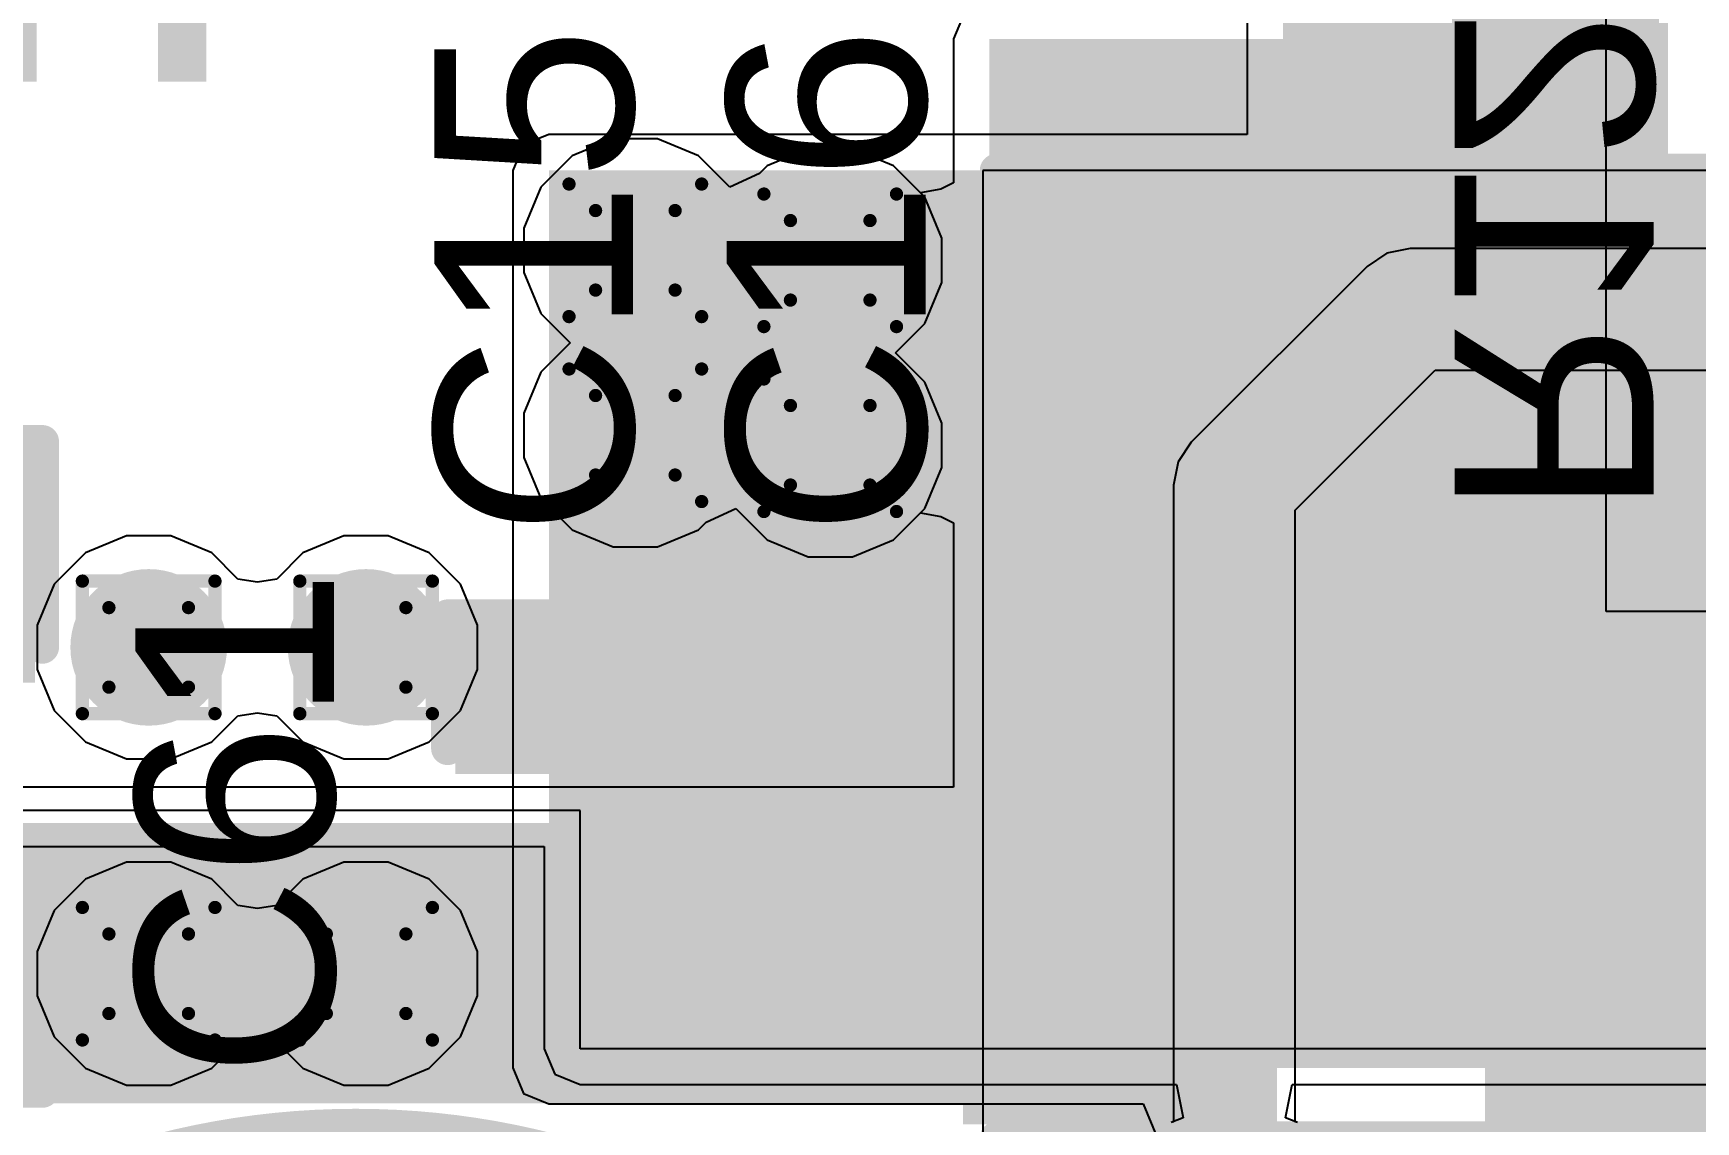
# Model space of a CAD drawing. Header units: inches. Extents: x -6 to 5433, y -4 to 5447.
# Drawn here: x 45.84 to 52.21, y 4.1 to 8.27 of the extents above; entities that cross this region are included whole.
import ezdxf

# ---------------------------------------------------------------- set-up
doc = ezdxf.new("R2010")
doc.units = ezdxf.units.IN
for name, color, linetype in [('Bottom Layer', 5, 'Continuous'), ('Bottom Overlay', 54, 'Continuous'), ('Bottom Solder', 6, 'Continuous'), ('Drill Drawing', 1, 'Continuous'), ('Ground', 16, 'Continuous'), ('Mechanical 4', 56, 'Continuous'), ('Power', 76, 'Continuous'), ('Top Layer', 1, 'Continuous'), ('Top Overlay', 2, 'Continuous'), ('Top Paste', 8, 'Continuous'), ('Top Solder', 216, 'Continuous'), ('Via Holes', 16, 'Continuous')]:
    doc.layers.add(name, color=color, linetype=linetype)
doc.styles.add('Arial', font='', dxfattribs={"height": 0.2})
doc.styles.get('Arial').set_extended_font_data('Arial')

# ---------------------------------------------------------------- blocks, each defined once
blk = doc.blocks.new('MY_927_02_B_30')
at = {"layer": 'Bottom Solder'}
h = blk.add_hatch(color=6, dxfattribs=at)
edge = h.paths.add_edge_path()
edge.add_arc((0, 0), 3.0508, 0, 360)
at = {"layer": 'Bottom Overlay'}
for points in [[(-3.429, -4.318, 0.127, 0.127, 0), (-4.826, -2.921, 0.127, 0.127, 0)], [(-2.54, -3.429, 0.127, 0.127, 0), (-3.429, -4.318, 0.127, 0.127, 0)], [(2.54, -3.429, 0.127, 0.127, 0), (-2.54, -3.429, 0.127, 0.127, 0)]]:
    blk.add_lwpolyline(points, format="xyseb", dxfattribs=at)
for points in [[(-2.5718, -3.429, 0.0635, 0.0635, 1), (-2.5083, -3.429, 0.0635, 0.0635, 1)], [(-2.5718, -3.429, 0.0635, 0.0635, 1), (-2.5083, -3.429, 0.0635, 0.0635, 1)], [(-3.4608, -4.318, 0.0635, 0.0635, 1), (-3.3973, -4.318, 0.0635, 0.0635, 1)], [(-3.4608, -4.318, 0.0635, 0.0635, 1), (-3.3973, -4.318, 0.0635, 0.0635, 1)]]:
    blk.add_lwpolyline(points, format="xyseb", close=True, dxfattribs=at)
blk = doc.blocks.new('VLS3012HBX_3R3M_146')
at = {"layer": 'Top Layer'}
for points in [[(-1.5, 1.7), (-0.5, 1.7), (-0.5, -1.7), (-1.5, -1.7)], [(0.5, 1.7), (1.5, 1.7), (1.5, -1.7), (0.5, -1.7)]]:
    blk.add_hatch(color=1, dxfattribs=at).paths.add_polyline_path(points)
at = {"layer": 'Top Paste'}
for points in [[(-1.5, 1.7), (-0.5, 1.7), (-0.5, -1.7), (-1.5, -1.7)], [(0.5, 1.7), (1.5, 1.7), (1.5, -1.7), (0.5, -1.7)]]:
    blk.add_hatch(color=8, dxfattribs=at).paths.add_polyline_path(points)
at = {"layer": 'Top Solder'}
for points in [[(-1.6016, 1.8016), (-0.3984, 1.8016), (-0.3984, -1.8016), (-1.6016, -1.8016)], [(0.3984, 1.8016), (1.6016, 1.8016), (1.6016, -1.8016), (0.3984, -1.8016)]]:
    blk.add_hatch(color=216, dxfattribs=at).paths.add_polyline_path(points)
at = {"layer": 'Top Overlay'}
for points in [[(1.4732, 1.8542, 0.127, 0.127, 0), (-1.4986, 1.8542, 0.127, 0.127, 0)], [(1.4732, -1.8542, 0.127, 0.127, 0), (-1.4986, -1.8542, 0.127, 0.127, 0)]]:
    blk.add_lwpolyline(points, format="xyseb", dxfattribs=at)
for points in [[(-1.5304, 1.8542, 0.0635, 0.0635, 1), (-1.4668, 1.8542, 0.0635, 0.0635, 1)], [(1.4414, 1.8542, 0.0635, 0.0635, 1), (1.505, 1.8542, 0.0635, 0.0635, 1)], [(-1.5304, -1.8542, 0.0635, 0.0635, 1), (-1.4668, -1.8542, 0.0635, 0.0635, 1)], [(1.4414, -1.8542, 0.0635, 0.0635, 1), (1.505, -1.8542, 0.0635, 0.0635, 1)]]:
    blk.add_lwpolyline(points, format="xyseb", close=True, dxfattribs=at)
blk = doc.blocks.new('C___0603_173')
at = {"layer": 'Top Layer'}
for points in [[(-0.381, 0.4445), (-0.381, -0.4445), (-1.143, -0.4445), (-1.143, 0.4445)], [(1.143, 0.4445), (1.143, -0.4445), (0.381, -0.4445), (0.381, 0.4445)]]:
    blk.add_hatch(color=1, dxfattribs=at).paths.add_polyline_path(points)
at = {"layer": 'Top Paste'}
for points in [[(-0.381, 0.4445), (-0.381, -0.4445), (-1.143, -0.4445), (-1.143, 0.4445)], [(1.143, 0.4445), (1.143, -0.4445), (0.381, -0.4445), (0.381, 0.4445)]]:
    blk.add_hatch(color=8, dxfattribs=at).paths.add_polyline_path(points)
at = {"layer": 'Top Solder'}
for points in [[(-0.321, 0.5045), (-0.321, -0.5045), (-1.203, -0.5045), (-1.203, 0.5045)], [(1.203, 0.5045), (1.203, -0.5045), (0.321, -0.5045), (0.321, 0.5045)]]:
    blk.add_hatch(color=216, dxfattribs=at).paths.add_polyline_path(points)
at = {"layer": 'Top Overlay'}
for points in [[(-1.2446, 0.5334, 0.127, 0.127, 0), (-0.4572, 0.5334, 0.127, 0.127, 0)], [(-1.2446, 0.5334, 0.127, 0.127, 0), (-1.2446, -0.5334, 0.127, 0.127, 0)], [(0.4572, 0.5334, 0.127, 0.127, 0), (1.2446, 0.5334, 0.127, 0.127, 0)], [(1.2446, 0.5334, 0.127, 0.127, 0), (1.2446, -0.5334, 0.127, 0.127, 0)], [(-1.2446, -0.5334, 0.127, 0.127, 0), (-0.4572, -0.5334, 0.127, 0.127, 0)], [(0.4572, -0.5334, 0.127, 0.127, 0), (1.2446, -0.5334, 0.127, 0.127, 0)]]:
    blk.add_lwpolyline(points, format="xyseb", dxfattribs=at)
for points in [[(-1.2764, 0.5334, 0.0635, 0.0635, 1), (-1.2128, 0.5334, 0.0635, 0.0635, 1)], [(-1.2764, 0.5334, 0.0635, 0.0635, 1), (-1.2128, 0.5334, 0.0635, 0.0635, 1)], [(-0.4889, 0.5334, 0.0635, 0.0635, 1), (-0.4254, 0.5334, 0.0635, 0.0635, 1)], [(0.4254, 0.5334, 0.0635, 0.0635, 1), (0.4889, 0.5334, 0.0635, 0.0635, 1)], [(1.2128, 0.5334, 0.0635, 0.0635, 1), (1.2764, 0.5334, 0.0635, 0.0635, 1)], [(1.2128, 0.5334, 0.0635, 0.0635, 1), (1.2764, 0.5334, 0.0635, 0.0635, 1)], [(-1.2764, -0.5334, 0.0635, 0.0635, 1), (-1.2128, -0.5334, 0.0635, 0.0635, 1)], [(-1.2764, -0.5334, 0.0635, 0.0635, 1), (-1.2128, -0.5334, 0.0635, 0.0635, 1)], [(-0.4889, -0.5334, 0.0635, 0.0635, 1), (-0.4254, -0.5334, 0.0635, 0.0635, 1)], [(0.4254, -0.5334, 0.0635, 0.0635, 1), (0.4889, -0.5334, 0.0635, 0.0635, 1)], [(1.2128, -0.5334, 0.0635, 0.0635, 1), (1.2764, -0.5334, 0.0635, 0.0635, 1)], [(1.2128, -0.5334, 0.0635, 0.0635, 1), (1.2764, -0.5334, 0.0635, 0.0635, 1)]]:
    blk.add_lwpolyline(points, format="xyseb", close=True, dxfattribs=at)
blk = doc.blocks.new('C___0402_215')
at = {"layer": 'Top Layer'}
for points in [[(-0.6985, -0.3175), (-0.6985, 0.3175), (-0.2413, 0.3175), (-0.2413, -0.3175)], [(0.2413, -0.3175), (0.2413, 0.3175), (0.6985, 0.3175), (0.6985, -0.3175)]]:
    blk.add_hatch(color=1, dxfattribs=at).paths.add_polyline_path(points)
at = {"layer": 'Top Paste'}
for points in [[(-0.6985, -0.3175), (-0.6985, 0.3175), (-0.2413, 0.3175), (-0.2413, -0.3175)], [(0.2413, -0.3175), (0.2413, 0.3175), (0.6985, 0.3175), (0.6985, -0.3175)]]:
    blk.add_hatch(color=8, dxfattribs=at).paths.add_polyline_path(points)
at = {"layer": 'Top Solder'}
for points in [[(-0.7585, -0.3775), (-0.7585, 0.3775), (-0.1813, 0.3775), (-0.1813, -0.3775)], [(0.1813, -0.3775), (0.1813, 0.3775), (0.7585, 0.3775), (0.7585, -0.3775)]]:
    blk.add_hatch(color=216, dxfattribs=at).paths.add_polyline_path(points)
at = {"layer": 'Top Overlay'}
for points in [[(-0.2794, 0.4064, 0.127, 0.127, 0), (-0.7874, 0.4064, 0.127, 0.127, 0)], [(-0.7874, -0.4064, 0.127, 0.127, 0), (-0.7874, 0.4064, 0.127, 0.127, 0)], [(0.7874, 0.4064, 0.127, 0.127, 0), (0.2794, 0.4064, 0.127, 0.127, 0)], [(0.7874, -0.4064, 0.127, 0.127, 0), (0.7874, 0.4064, 0.127, 0.127, 0)], [(-0.2794, -0.4064, 0.127, 0.127, 0), (-0.7874, -0.4064, 0.127, 0.127, 0)], [(0.7874, -0.4064, 0.127, 0.127, 0), (0.2794, -0.4064, 0.127, 0.127, 0)]]:
    blk.add_lwpolyline(points, format="xyseb", dxfattribs=at)
for points in [[(-0.8191, 0.4064, 0.0635, 0.0635, 1), (-0.7556, 0.4064, 0.0635, 0.0635, 1)], [(-0.8191, 0.4064, 0.0635, 0.0635, 1), (-0.7556, 0.4064, 0.0635, 0.0635, 1)], [(-0.3111, 0.4064, 0.0635, 0.0635, 1), (-0.2477, 0.4064, 0.0635, 0.0635, 1)], [(0.2477, 0.4064, 0.0635, 0.0635, 1), (0.3111, 0.4064, 0.0635, 0.0635, 1)], [(0.7556, 0.4064, 0.0635, 0.0635, 1), (0.8191, 0.4064, 0.0635, 0.0635, 1)], [(0.7556, 0.4064, 0.0635, 0.0635, 1), (0.8191, 0.4064, 0.0635, 0.0635, 1)], [(-0.8191, -0.4064, 0.0635, 0.0635, 1), (-0.7556, -0.4064, 0.0635, 0.0635, 1)], [(-0.8191, -0.4064, 0.0635, 0.0635, 1), (-0.7556, -0.4064, 0.0635, 0.0635, 1)], [(-0.3111, -0.4064, 0.0635, 0.0635, 1), (-0.2477, -0.4064, 0.0635, 0.0635, 1)], [(0.2477, -0.4064, 0.0635, 0.0635, 1), (0.3111, -0.4064, 0.0635, 0.0635, 1)], [(0.7556, -0.4064, 0.0635, 0.0635, 1), (0.8191, -0.4064, 0.0635, 0.0635, 1)], [(0.7556, -0.4064, 0.0635, 0.0635, 1), (0.8191, -0.4064, 0.0635, 0.0635, 1)]]:
    blk.add_lwpolyline(points, format="xyseb", close=True, dxfattribs=at)
blk = doc.blocks.new('C___0402_216')
at = {"layer": 'Top Layer'}
for points in [[(-0.6985, -0.3175), (-0.6985, 0.3175), (-0.2413, 0.3175), (-0.2413, -0.3175)], [(0.2413, -0.3175), (0.2413, 0.3175), (0.6985, 0.3175), (0.6985, -0.3175)]]:
    blk.add_hatch(color=1, dxfattribs=at).paths.add_polyline_path(points)
at = {"layer": 'Top Paste'}
for points in [[(-0.6985, -0.3175), (-0.6985, 0.3175), (-0.2413, 0.3175), (-0.2413, -0.3175)], [(0.2413, -0.3175), (0.2413, 0.3175), (0.6985, 0.3175), (0.6985, -0.3175)]]:
    blk.add_hatch(color=8, dxfattribs=at).paths.add_polyline_path(points)
at = {"layer": 'Top Solder'}
for points in [[(-0.7585, -0.3775), (-0.7585, 0.3775), (-0.1813, 0.3775), (-0.1813, -0.3775)], [(0.1813, -0.3775), (0.1813, 0.3775), (0.7585, 0.3775), (0.7585, -0.3775)]]:
    blk.add_hatch(color=216, dxfattribs=at).paths.add_polyline_path(points)
at = {"layer": 'Top Overlay'}
for points in [[(-0.2794, 0.4064, 0.127, 0.127, 0), (-0.7874, 0.4064, 0.127, 0.127, 0)], [(-0.7874, -0.4064, 0.127, 0.127, 0), (-0.7874, 0.4064, 0.127, 0.127, 0)], [(0.7874, 0.4064, 0.127, 0.127, 0), (0.2794, 0.4064, 0.127, 0.127, 0)], [(0.7874, -0.4064, 0.127, 0.127, 0), (0.7874, 0.4064, 0.127, 0.127, 0)], [(-0.2794, -0.4064, 0.127, 0.127, 0), (-0.7874, -0.4064, 0.127, 0.127, 0)], [(0.7874, -0.4064, 0.127, 0.127, 0), (0.2794, -0.4064, 0.127, 0.127, 0)]]:
    blk.add_lwpolyline(points, format="xyseb", dxfattribs=at)
for points in [[(-0.8191, 0.4064, 0.0635, 0.0635, 1), (-0.7556, 0.4064, 0.0635, 0.0635, 1)], [(-0.8191, 0.4064, 0.0635, 0.0635, 1), (-0.7556, 0.4064, 0.0635, 0.0635, 1)], [(-0.3111, 0.4064, 0.0635, 0.0635, 1), (-0.2477, 0.4064, 0.0635, 0.0635, 1)], [(0.2477, 0.4064, 0.0635, 0.0635, 1), (0.3111, 0.4064, 0.0635, 0.0635, 1)], [(0.7556, 0.4064, 0.0635, 0.0635, 1), (0.8191, 0.4064, 0.0635, 0.0635, 1)], [(0.7556, 0.4064, 0.0635, 0.0635, 1), (0.8191, 0.4064, 0.0635, 0.0635, 1)], [(-0.8191, -0.4064, 0.0635, 0.0635, 1), (-0.7556, -0.4064, 0.0635, 0.0635, 1)], [(-0.8191, -0.4064, 0.0635, 0.0635, 1), (-0.7556, -0.4064, 0.0635, 0.0635, 1)], [(-0.3111, -0.4064, 0.0635, 0.0635, 1), (-0.2477, -0.4064, 0.0635, 0.0635, 1)], [(0.2477, -0.4064, 0.0635, 0.0635, 1), (0.3111, -0.4064, 0.0635, 0.0635, 1)], [(0.7556, -0.4064, 0.0635, 0.0635, 1), (0.8191, -0.4064, 0.0635, 0.0635, 1)], [(0.7556, -0.4064, 0.0635, 0.0635, 1), (0.8191, -0.4064, 0.0635, 0.0635, 1)]]:
    blk.add_lwpolyline(points, format="xyseb", close=True, dxfattribs=at)

msp = doc.modelspace()

# ---------------------------------------------------------------- hatches: boundary and pattern name
at = {"layer": 'Bottom Layer'}
for points in [[(50.6253, 4.3053), (51.7258, 4.3053), (51.7258, 10.965), (50.6253, 10.965)], [(51.1018, 4.3053), (51.7258, 4.3053), (51.7258, 10.965), (51.1018, 10.965)], [(47.8124, 4.3053), (51.7258, 4.3053), (51.7258, 7.7454), (47.8124, 7.7454)], [(51.2784, 4.3053), (59.2701, 4.3053), (59.2701, 5.9172), (51.2784, 5.9172)]]:
    msp.add_hatch(color=5, dxfattribs=at).paths.add_polyline_path(points)
h = msp.add_hatch(color=5, dxfattribs=at)
edge = h.paths.add_edge_path()
edge.add_arc((48.1438, 7.4389), 0.3, 0, 360)
h = msp.add_hatch(color=5, dxfattribs=at)
edge = h.paths.add_edge_path()
edge.add_arc((48.8904, 7.4006), 0.3, 0, 360)
h = msp.add_hatch(color=5, dxfattribs=at)
edge = h.paths.add_edge_path()
edge.add_arc((48.1438, 6.7301), 0.3, 0, 360)
h = msp.add_hatch(color=5, dxfattribs=at)
edge = h.paths.add_edge_path()
edge.add_arc((48.8904, 6.6918), 0.3, 0, 360)
h = msp.add_hatch(color=5, dxfattribs=at)
edge = h.paths.add_edge_path()
edge.add_arc((46.2794, 5.9172), 0.3, 0, 360)
h = msp.add_hatch(color=5, dxfattribs=at)
edge = h.paths.add_edge_path()
edge.add_arc((47.1124, 5.9172), 0.3, 0, 360)
h = msp.add_hatch(color=5, dxfattribs=at)
edge = h.paths.add_edge_path()
edge.add_arc((46.2794, 4.6665), 0.3, 0, 360)
h = msp.add_hatch(color=5, dxfattribs=at)
edge = h.paths.add_edge_path()
edge.add_arc((47.1124, 4.6665), 0.3, 0, 360)
at = {"layer": 'Ground'}
h = msp.add_hatch(color=16, dxfattribs=at)
edge = h.paths.add_edge_path()
edge.add_arc((48.1438, 7.4389), 0.3, 0, 360)
h = msp.add_hatch(color=16, dxfattribs=at)
edge = h.paths.add_edge_path()
edge.add_arc((48.8904, 7.4006), 0.3, 0, 360)
h = msp.add_hatch(color=16, dxfattribs=at)
edge = h.paths.add_edge_path()
edge.add_arc((48.1438, 6.7301), 0.3, 0, 360)
h = msp.add_hatch(color=16, dxfattribs=at)
edge = h.paths.add_edge_path()
edge.add_arc((48.8904, 6.6918), 0.3, 0, 360)
h = msp.add_hatch(color=16, dxfattribs=at)
edge = h.paths.add_edge_path()
edge.add_arc((46.2794, 5.9172), 0.3, 0, 360)
h = msp.add_hatch(color=16, dxfattribs=at)
edge = h.paths.add_edge_path()
edge.add_arc((47.1124, 5.9172), 0.3, 0, 360)
h = msp.add_hatch(color=16, dxfattribs=at)
edge = h.paths.add_edge_path()
edge.add_arc((46.2794, 4.6665), 0.3, 0, 360)
h = msp.add_hatch(color=16, dxfattribs=at)
edge = h.paths.add_edge_path()
edge.add_arc((47.1124, 4.6665), 0.3, 0, 360)
at = {"layer": 'Power'}
h = msp.add_hatch(color=76, dxfattribs=at)
edge = h.paths.add_edge_path()
edge.add_arc((48.1438, 7.4389), 0.3, 0, 360)
h = msp.add_hatch(color=76, dxfattribs=at)
edge = h.paths.add_edge_path()
edge.add_arc((48.8904, 7.4006), 0.3, 0, 360)
h = msp.add_hatch(color=76, dxfattribs=at)
edge = h.paths.add_edge_path()
edge.add_arc((48.1438, 6.7301), 0.3, 0, 360)
h = msp.add_hatch(color=76, dxfattribs=at)
edge = h.paths.add_edge_path()
edge.add_arc((48.8904, 6.6918), 0.3, 0, 360)
h = msp.add_hatch(color=76, dxfattribs=at)
edge = h.paths.add_edge_path()
edge.add_arc((46.2794, 5.9172), 0.3, 0, 360)
h = msp.add_hatch(color=76, dxfattribs=at)
edge = h.paths.add_edge_path()
edge.add_arc((47.1124, 5.9172), 0.3, 0, 360)
h = msp.add_hatch(color=76, dxfattribs=at)
edge = h.paths.add_edge_path()
edge.add_arc((46.2794, 4.6665), 0.3, 0, 360)
h = msp.add_hatch(color=76, dxfattribs=at)
edge = h.paths.add_edge_path()
edge.add_arc((47.1124, 4.6665), 0.3, 0, 360)
at = {"layer": 'Top Layer'}
for points in [[(50.867, 7.7454), (51.3242, 7.7454), (51.3242, 10.8556), (50.867, 10.8556)], [(52.1002, 9.3689), (51.5102, 9.3689), (51.5102, 4.1912), (52.1002, 4.1912)], [(49.5004, 4.1694), (50.5004, 4.1694), (50.5004, 8.2489), (49.5004, 8.2489)], [(49.5004, 7.3178), (51.3242, 7.3178), (51.3242, 8.2489), (49.5004, 8.2489)], [(50.5004, 5.244), (42.4141, 5.244), (42.4141, 4.1694), (50.5004, 4.1694)]]:
    msp.add_hatch(color=1, dxfattribs=at).paths.add_polyline_path(points)
h = msp.add_hatch(color=1, dxfattribs=at)
edge = h.paths.add_edge_path()
edge.add_arc((48.1438, 7.4389), 0.3, 0, 360)
h = msp.add_hatch(color=1, dxfattribs=at)
edge = h.paths.add_edge_path()
edge.add_arc((48.8904, 7.4006), 0.3, 0, 360)
h = msp.add_hatch(color=1, dxfattribs=at)
edge = h.paths.add_edge_path()
edge.add_arc((48.1438, 6.7301), 0.3, 0, 360)
h = msp.add_hatch(color=1, dxfattribs=at)
edge = h.paths.add_edge_path()
edge.add_arc((48.8904, 6.6918), 0.3, 0, 360)
h = msp.add_hatch(color=1, dxfattribs=at)
edge = h.paths.add_edge_path()
edge.add_arc((46.2794, 5.9172), 0.3, 0, 360)
h = msp.add_hatch(color=1, dxfattribs=at)
edge = h.paths.add_edge_path()
edge.add_arc((47.1124, 5.9172), 0.3, 0, 360)
h = msp.add_hatch(color=1, dxfattribs=at)
edge = h.paths.add_edge_path()
edge.add_arc((46.2794, 4.6665), 0.3, 0, 360)
h = msp.add_hatch(color=1, dxfattribs=at)
edge = h.paths.add_edge_path()
edge.add_arc((47.1124, 4.6665), 0.3, 0, 360)
at = {"layer": 'Via Holes'}
h = msp.add_hatch(color=7, dxfattribs=at)
edge = h.paths.add_edge_path()
edge.add_arc((48.1438, 7.4389), 0.15, 0, 360)
h = msp.add_hatch(color=7, dxfattribs=at)
edge = h.paths.add_edge_path()
edge.add_arc((48.8904, 7.4006), 0.15, 0, 360)
h = msp.add_hatch(color=7, dxfattribs=at)
edge = h.paths.add_edge_path()
edge.add_arc((48.1438, 6.7301), 0.15, 0, 360)
h = msp.add_hatch(color=7, dxfattribs=at)
edge = h.paths.add_edge_path()
edge.add_arc((48.8904, 6.6918), 0.15, 0, 360)
h = msp.add_hatch(color=7, dxfattribs=at)
edge = h.paths.add_edge_path()
edge.add_arc((46.2794, 5.9172), 0.15, 0, 360)
h = msp.add_hatch(color=7, dxfattribs=at)
edge = h.paths.add_edge_path()
edge.add_arc((47.1124, 5.9172), 0.15, 0, 360)
h = msp.add_hatch(color=7, dxfattribs=at)
edge = h.paths.add_edge_path()
edge.add_arc((46.2794, 4.6665), 0.15, 0, 360)
h = msp.add_hatch(color=7, dxfattribs=at)
edge = h.paths.add_edge_path()
edge.add_arc((47.1124, 4.6665), 0.15, 0, 360)

# ---------------------------------------------------------------- linework, layer by layer
at = {"layer": 'Bottom Layer'}
for p, q in [((51.8633, 7.7454), (51.8633, 10.965)), ((50.4878, 9.7329), (50.4878, 7.8829)), ((47.7152, 7.8426), (47.675, 7.7454)), ((47.8124, 7.8829), (47.7152, 7.8426)), ((50.4878, 7.8829), (47.8124, 7.8829)), ((47.675, 7.7454), (47.675, 4.3053)), ((51.8633, 6.0547), (51.8633, 7.7454)), ((55.3042, 6.0547), (51.8633, 6.0547)), ((46.1945, 5.0935), (46.0375, 5.0285)), ((46.3643, 5.0935), (46.1945, 5.0935)), ((46.5213, 5.0285), (46.3643, 5.0935)), ((47.0275, 5.0935), (46.8705, 5.0285)), ((47.1973, 5.0935), (47.0275, 5.0935)), ((47.3543, 5.0285), (47.1973, 5.0935)), ((46.0375, 5.0285), (45.9174, 4.9084)), ((46.6213, 4.9285), (46.5213, 5.0285)), ((46.8705, 5.0285), (46.7705, 4.9285)), ((47.4744, 4.9084), (47.3543, 5.0285)), ((45.9174, 4.9084), (45.8524, 4.7514)), ((46.6959, 4.9169), (46.6213, 4.9285)), ((46.7705, 4.9285), (46.6959, 4.9169)), ((47.5394, 4.7514), (47.4744, 4.9084)), ((45.8524, 4.7514), (45.8524, 4.5816)), ((47.5394, 4.5816), (47.5394, 4.7514)), ((45.8524, 4.5816), (45.9174, 4.4246)), ((47.4744, 4.4246), (47.5394, 4.5816)), ((45.9174, 4.4246), (46.0375, 4.3045)), ((46.5213, 4.3045), (46.6213, 4.4045)), ((46.6213, 4.4045), (46.6959, 4.4161)), ((46.6959, 4.4161), (46.7705, 4.4045)), ((46.7705, 4.4045), (46.8705, 4.3045)), ((47.3543, 4.3045), (47.4744, 4.4246)), ((46.0375, 4.3045), (46.1945, 4.2395)), ((46.3643, 4.2395), (46.5213, 4.3045)), ((46.8705, 4.3045), (47.0275, 4.2395)), ((47.1973, 4.2395), (47.3543, 4.3045)), ((47.675, 4.3053), (47.7152, 4.2081)), ((46.1945, 4.2395), (46.3643, 4.2395)), ((47.0275, 4.2395), (47.1973, 4.2395)), ((47.7152, 4.2081), (47.8124, 4.1678)), ((47.8124, 4.1678), (50.0892, 4.1678)), ((50.0892, 4.1678), (50.1418, 4.0408))]:
    msp.add_line(p, q, dxfattribs=at)
at = {"layer": 'Drill Drawing'}
for points in [[(47.8898, 7.6929, 0.0508, 0.0508, 0), (48.3978, 7.6929, 0.0508, 0.0508, 0)], [(47.8898, 7.1849, 0.0508, 0.0508, 0), (47.8898, 7.6929, 0.0508, 0.0508, 0)], [(48.3978, 7.1849, 0.0508, 0.0508, 0), (48.3978, 7.6929, 0.0508, 0.0508, 0)], [(48.6364, 7.6546, 0.0508, 0.0508, 0), (49.1444, 7.6546, 0.0508, 0.0508, 0)], [(48.6364, 7.1466, 0.0508, 0.0508, 0), (48.6364, 7.6546, 0.0508, 0.0508, 0)], [(49.1444, 7.1466, 0.0508, 0.0508, 0), (49.1444, 7.6546, 0.0508, 0.0508, 0)], [(47.9914, 7.5913, 0.0508, 0.0508, 0), (48.2962, 7.5913, 0.0508, 0.0508, 0)], [(47.9914, 7.2865, 0.0508, 0.0508, 0), (47.9914, 7.5913, 0.0508, 0.0508, 0)], [(48.2962, 7.2865, 0.0508, 0.0508, 0), (48.2962, 7.5913, 0.0508, 0.0508, 0)], [(48.738, 7.553, 0.0508, 0.0508, 0), (49.0428, 7.553, 0.0508, 0.0508, 0)], [(48.738, 7.2482, 0.0508, 0.0508, 0), (48.738, 7.553, 0.0508, 0.0508, 0)], [(49.0428, 7.2482, 0.0508, 0.0508, 0), (49.0428, 7.553, 0.0508, 0.0508, 0)], [(47.9914, 7.2865, 0.0508, 0.0508, 0), (48.2962, 7.2865, 0.0508, 0.0508, 0)], [(48.738, 7.2482, 0.0508, 0.0508, 0), (49.0428, 7.2482, 0.0508, 0.0508, 0)], [(47.8898, 7.1849, 0.0508, 0.0508, 0), (48.3978, 7.1849, 0.0508, 0.0508, 0)], [(48.6364, 7.1466, 0.0508, 0.0508, 0), (49.1444, 7.1466, 0.0508, 0.0508, 0)], [(47.8898, 6.9841, 0.0508, 0.0508, 0), (48.3978, 6.9841, 0.0508, 0.0508, 0)], [(47.8898, 6.4761, 0.0508, 0.0508, 0), (47.8898, 6.9841, 0.0508, 0.0508, 0)], [(48.3978, 6.4761, 0.0508, 0.0508, 0), (48.3978, 6.9841, 0.0508, 0.0508, 0)], [(48.6364, 6.9458, 0.0508, 0.0508, 0), (49.1444, 6.9458, 0.0508, 0.0508, 0)], [(48.6364, 6.4378, 0.0508, 0.0508, 0), (48.6364, 6.9458, 0.0508, 0.0508, 0)], [(49.1444, 6.4378, 0.0508, 0.0508, 0), (49.1444, 6.9458, 0.0508, 0.0508, 0)], [(47.9914, 6.8825, 0.0508, 0.0508, 0), (48.2962, 6.8825, 0.0508, 0.0508, 0)], [(47.9914, 6.5777, 0.0508, 0.0508, 0), (47.9914, 6.8825, 0.0508, 0.0508, 0)], [(48.2962, 6.5777, 0.0508, 0.0508, 0), (48.2962, 6.8825, 0.0508, 0.0508, 0)], [(48.738, 6.8442, 0.0508, 0.0508, 0), (49.0428, 6.8442, 0.0508, 0.0508, 0)], [(48.738, 6.5394, 0.0508, 0.0508, 0), (48.738, 6.8442, 0.0508, 0.0508, 0)], [(49.0428, 6.5394, 0.0508, 0.0508, 0), (49.0428, 6.8442, 0.0508, 0.0508, 0)], [(47.9914, 6.5777, 0.0508, 0.0508, 0), (48.2962, 6.5777, 0.0508, 0.0508, 0)], [(48.738, 6.5394, 0.0508, 0.0508, 0), (49.0428, 6.5394, 0.0508, 0.0508, 0)], [(47.8898, 6.4761, 0.0508, 0.0508, 0), (48.3978, 6.4761, 0.0508, 0.0508, 0)], [(48.6364, 6.4378, 0.0508, 0.0508, 0), (49.1444, 6.4378, 0.0508, 0.0508, 0)], [(46.0254, 6.1712, 0.0508, 0.0508, 0), (46.5334, 6.1712, 0.0508, 0.0508, 0)], [(46.0254, 5.6632, 0.0508, 0.0508, 0), (46.0254, 6.1712, 0.0508, 0.0508, 0)], [(46.5334, 5.6632, 0.0508, 0.0508, 0), (46.5334, 6.1712, 0.0508, 0.0508, 0)], [(46.8584, 6.1712, 0.0508, 0.0508, 0), (47.3664, 6.1712, 0.0508, 0.0508, 0)], [(46.8584, 5.6632, 0.0508, 0.0508, 0), (46.8584, 6.1712, 0.0508, 0.0508, 0)], [(47.3664, 5.6632, 0.0508, 0.0508, 0), (47.3664, 6.1712, 0.0508, 0.0508, 0)], [(46.127, 6.0696, 0.0508, 0.0508, 0), (46.4318, 6.0696, 0.0508, 0.0508, 0)], [(46.127, 5.7648, 0.0508, 0.0508, 0), (46.127, 6.0696, 0.0508, 0.0508, 0)], [(46.4318, 5.7648, 0.0508, 0.0508, 0), (46.4318, 6.0696, 0.0508, 0.0508, 0)], [(46.96, 6.0696, 0.0508, 0.0508, 0), (47.2648, 6.0696, 0.0508, 0.0508, 0)], [(46.96, 5.7648, 0.0508, 0.0508, 0), (46.96, 6.0696, 0.0508, 0.0508, 0)], [(47.2648, 5.7648, 0.0508, 0.0508, 0), (47.2648, 6.0696, 0.0508, 0.0508, 0)], [(46.127, 5.7648, 0.0508, 0.0508, 0), (46.4318, 5.7648, 0.0508, 0.0508, 0)], [(46.96, 5.7648, 0.0508, 0.0508, 0), (47.2648, 5.7648, 0.0508, 0.0508, 0)], [(46.0254, 5.6632, 0.0508, 0.0508, 0), (46.5334, 5.6632, 0.0508, 0.0508, 0)], [(46.8584, 5.6632, 0.0508, 0.0508, 0), (47.3664, 5.6632, 0.0508, 0.0508, 0)], [(46.0254, 4.9205, 0.0508, 0.0508, 0), (46.5334, 4.9205, 0.0508, 0.0508, 0)], [(46.0254, 4.4125, 0.0508, 0.0508, 0), (46.0254, 4.9205, 0.0508, 0.0508, 0)], [(46.5334, 4.4125, 0.0508, 0.0508, 0), (46.5334, 4.9205, 0.0508, 0.0508, 0)], [(46.8584, 4.9205, 0.0508, 0.0508, 0), (47.3664, 4.9205, 0.0508, 0.0508, 0)], [(46.8584, 4.4125, 0.0508, 0.0508, 0), (46.8584, 4.9205, 0.0508, 0.0508, 0)], [(47.3664, 4.4125, 0.0508, 0.0508, 0), (47.3664, 4.9205, 0.0508, 0.0508, 0)], [(46.127, 4.8189, 0.0508, 0.0508, 0), (46.4318, 4.8189, 0.0508, 0.0508, 0)], [(46.127, 4.5141, 0.0508, 0.0508, 0), (46.127, 4.8189, 0.0508, 0.0508, 0)], [(46.4318, 4.5141, 0.0508, 0.0508, 0), (46.4318, 4.8189, 0.0508, 0.0508, 0)], [(46.96, 4.8189, 0.0508, 0.0508, 0), (47.2648, 4.8189, 0.0508, 0.0508, 0)], [(46.96, 4.5141, 0.0508, 0.0508, 0), (46.96, 4.8189, 0.0508, 0.0508, 0)], [(47.2648, 4.5141, 0.0508, 0.0508, 0), (47.2648, 4.8189, 0.0508, 0.0508, 0)], [(46.127, 4.5141, 0.0508, 0.0508, 0), (46.4318, 4.5141, 0.0508, 0.0508, 0)], [(46.96, 4.5141, 0.0508, 0.0508, 0), (47.2648, 4.5141, 0.0508, 0.0508, 0)], [(46.0254, 4.4125, 0.0508, 0.0508, 0), (46.5334, 4.4125, 0.0508, 0.0508, 0)], [(46.8584, 4.4125, 0.0508, 0.0508, 0), (47.3664, 4.4125, 0.0508, 0.0508, 0)]]:
    msp.add_lwpolyline(points, format="xyseb", dxfattribs=at)
for points in [[(47.8771, 7.6929, 0.0254, 0.0254, 1), (47.9025, 7.6929, 0.0254, 0.0254, 1)], [(47.8771, 7.6929, 0.0254, 0.0254, 1), (47.9025, 7.6929, 0.0254, 0.0254, 1)], [(48.3851, 7.6929, 0.0254, 0.0254, 1), (48.4105, 7.6929, 0.0254, 0.0254, 1)], [(48.3851, 7.6929, 0.0254, 0.0254, 1), (48.4105, 7.6929, 0.0254, 0.0254, 1)], [(48.6237, 7.6546, 0.0254, 0.0254, 1), (48.6491, 7.6546, 0.0254, 0.0254, 1)], [(48.6237, 7.6546, 0.0254, 0.0254, 1), (48.6491, 7.6546, 0.0254, 0.0254, 1)], [(49.1317, 7.6546, 0.0254, 0.0254, 1), (49.1571, 7.6546, 0.0254, 0.0254, 1)], [(49.1317, 7.6546, 0.0254, 0.0254, 1), (49.1571, 7.6546, 0.0254, 0.0254, 1)], [(47.9787, 7.5913, 0.0254, 0.0254, 1), (48.0041, 7.5913, 0.0254, 0.0254, 1)], [(47.9787, 7.5913, 0.0254, 0.0254, 1), (48.0041, 7.5913, 0.0254, 0.0254, 1)], [(48.2835, 7.5913, 0.0254, 0.0254, 1), (48.3089, 7.5913, 0.0254, 0.0254, 1)], [(48.2835, 7.5913, 0.0254, 0.0254, 1), (48.3089, 7.5913, 0.0254, 0.0254, 1)], [(48.7253, 7.553, 0.0254, 0.0254, 1), (48.7507, 7.553, 0.0254, 0.0254, 1)], [(48.7253, 7.553, 0.0254, 0.0254, 1), (48.7507, 7.553, 0.0254, 0.0254, 1)], [(49.0301, 7.553, 0.0254, 0.0254, 1), (49.0555, 7.553, 0.0254, 0.0254, 1)], [(49.0301, 7.553, 0.0254, 0.0254, 1), (49.0555, 7.553, 0.0254, 0.0254, 1)], [(47.9787, 7.2865, 0.0254, 0.0254, 1), (48.0041, 7.2865, 0.0254, 0.0254, 1)], [(47.9787, 7.2865, 0.0254, 0.0254, 1), (48.0041, 7.2865, 0.0254, 0.0254, 1)], [(48.2835, 7.2865, 0.0254, 0.0254, 1), (48.3089, 7.2865, 0.0254, 0.0254, 1)], [(48.2835, 7.2865, 0.0254, 0.0254, 1), (48.3089, 7.2865, 0.0254, 0.0254, 1)], [(48.7253, 7.2482, 0.0254, 0.0254, 1), (48.7507, 7.2482, 0.0254, 0.0254, 1)], [(48.7253, 7.2482, 0.0254, 0.0254, 1), (48.7507, 7.2482, 0.0254, 0.0254, 1)], [(49.0301, 7.2482, 0.0254, 0.0254, 1), (49.0555, 7.2482, 0.0254, 0.0254, 1)], [(49.0301, 7.2482, 0.0254, 0.0254, 1), (49.0555, 7.2482, 0.0254, 0.0254, 1)], [(47.8771, 7.1849, 0.0254, 0.0254, 1), (47.9025, 7.1849, 0.0254, 0.0254, 1)], [(47.8771, 7.1849, 0.0254, 0.0254, 1), (47.9025, 7.1849, 0.0254, 0.0254, 1)], [(48.3851, 7.1849, 0.0254, 0.0254, 1), (48.4105, 7.1849, 0.0254, 0.0254, 1)], [(48.3851, 7.1849, 0.0254, 0.0254, 1), (48.4105, 7.1849, 0.0254, 0.0254, 1)], [(48.6237, 7.1466, 0.0254, 0.0254, 1), (48.6491, 7.1466, 0.0254, 0.0254, 1)], [(48.6237, 7.1466, 0.0254, 0.0254, 1), (48.6491, 7.1466, 0.0254, 0.0254, 1)], [(49.1317, 7.1466, 0.0254, 0.0254, 1), (49.1571, 7.1466, 0.0254, 0.0254, 1)], [(49.1317, 7.1466, 0.0254, 0.0254, 1), (49.1571, 7.1466, 0.0254, 0.0254, 1)], [(47.8771, 6.9841, 0.0254, 0.0254, 1), (47.9025, 6.9841, 0.0254, 0.0254, 1)], [(47.8771, 6.9841, 0.0254, 0.0254, 1), (47.9025, 6.9841, 0.0254, 0.0254, 1)], [(48.3851, 6.9841, 0.0254, 0.0254, 1), (48.4105, 6.9841, 0.0254, 0.0254, 1)], [(48.3851, 6.9841, 0.0254, 0.0254, 1), (48.4105, 6.9841, 0.0254, 0.0254, 1)], [(48.6237, 6.9458, 0.0254, 0.0254, 1), (48.6491, 6.9458, 0.0254, 0.0254, 1)], [(48.6237, 6.9458, 0.0254, 0.0254, 1), (48.6491, 6.9458, 0.0254, 0.0254, 1)], [(49.1317, 6.9458, 0.0254, 0.0254, 1), (49.1571, 6.9458, 0.0254, 0.0254, 1)], [(49.1317, 6.9458, 0.0254, 0.0254, 1), (49.1571, 6.9458, 0.0254, 0.0254, 1)], [(47.9787, 6.8825, 0.0254, 0.0254, 1), (48.0041, 6.8825, 0.0254, 0.0254, 1)], [(47.9787, 6.8825, 0.0254, 0.0254, 1), (48.0041, 6.8825, 0.0254, 0.0254, 1)], [(48.2835, 6.8825, 0.0254, 0.0254, 1), (48.3089, 6.8825, 0.0254, 0.0254, 1)], [(48.2835, 6.8825, 0.0254, 0.0254, 1), (48.3089, 6.8825, 0.0254, 0.0254, 1)], [(48.7253, 6.8442, 0.0254, 0.0254, 1), (48.7507, 6.8442, 0.0254, 0.0254, 1)], [(48.7253, 6.8442, 0.0254, 0.0254, 1), (48.7507, 6.8442, 0.0254, 0.0254, 1)], [(49.0301, 6.8442, 0.0254, 0.0254, 1), (49.0555, 6.8442, 0.0254, 0.0254, 1)], [(49.0301, 6.8442, 0.0254, 0.0254, 1), (49.0555, 6.8442, 0.0254, 0.0254, 1)], [(47.9787, 6.5777, 0.0254, 0.0254, 1), (48.0041, 6.5777, 0.0254, 0.0254, 1)], [(47.9787, 6.5777, 0.0254, 0.0254, 1), (48.0041, 6.5777, 0.0254, 0.0254, 1)], [(48.2835, 6.5777, 0.0254, 0.0254, 1), (48.3089, 6.5777, 0.0254, 0.0254, 1)], [(48.2835, 6.5777, 0.0254, 0.0254, 1), (48.3089, 6.5777, 0.0254, 0.0254, 1)], [(48.7253, 6.5394, 0.0254, 0.0254, 1), (48.7507, 6.5394, 0.0254, 0.0254, 1)], [(48.7253, 6.5394, 0.0254, 0.0254, 1), (48.7507, 6.5394, 0.0254, 0.0254, 1)], [(49.0301, 6.5394, 0.0254, 0.0254, 1), (49.0555, 6.5394, 0.0254, 0.0254, 1)], [(49.0301, 6.5394, 0.0254, 0.0254, 1), (49.0555, 6.5394, 0.0254, 0.0254, 1)], [(47.8771, 6.4761, 0.0254, 0.0254, 1), (47.9025, 6.4761, 0.0254, 0.0254, 1)], [(47.8771, 6.4761, 0.0254, 0.0254, 1), (47.9025, 6.4761, 0.0254, 0.0254, 1)], [(48.3851, 6.4761, 0.0254, 0.0254, 1), (48.4105, 6.4761, 0.0254, 0.0254, 1)], [(48.3851, 6.4761, 0.0254, 0.0254, 1), (48.4105, 6.4761, 0.0254, 0.0254, 1)], [(48.6237, 6.4378, 0.0254, 0.0254, 1), (48.6491, 6.4378, 0.0254, 0.0254, 1)], [(48.6237, 6.4378, 0.0254, 0.0254, 1), (48.6491, 6.4378, 0.0254, 0.0254, 1)], [(49.1317, 6.4378, 0.0254, 0.0254, 1), (49.1571, 6.4378, 0.0254, 0.0254, 1)], [(49.1317, 6.4378, 0.0254, 0.0254, 1), (49.1571, 6.4378, 0.0254, 0.0254, 1)], [(46.0127, 6.1712, 0.0254, 0.0254, 1), (46.0381, 6.1712, 0.0254, 0.0254, 1)], [(46.0127, 6.1712, 0.0254, 0.0254, 1), (46.0381, 6.1712, 0.0254, 0.0254, 1)], [(46.5207, 6.1712, 0.0254, 0.0254, 1), (46.5461, 6.1712, 0.0254, 0.0254, 1)], [(46.5207, 6.1712, 0.0254, 0.0254, 1), (46.5461, 6.1712, 0.0254, 0.0254, 1)], [(46.8457, 6.1712, 0.0254, 0.0254, 1), (46.8711, 6.1712, 0.0254, 0.0254, 1)], [(46.8457, 6.1712, 0.0254, 0.0254, 1), (46.8711, 6.1712, 0.0254, 0.0254, 1)], [(47.3537, 6.1712, 0.0254, 0.0254, 1), (47.3791, 6.1712, 0.0254, 0.0254, 1)], [(47.3537, 6.1712, 0.0254, 0.0254, 1), (47.3791, 6.1712, 0.0254, 0.0254, 1)], [(46.1143, 6.0696, 0.0254, 0.0254, 1), (46.1397, 6.0696, 0.0254, 0.0254, 1)], [(46.1143, 6.0696, 0.0254, 0.0254, 1), (46.1397, 6.0696, 0.0254, 0.0254, 1)], [(46.4191, 6.0696, 0.0254, 0.0254, 1), (46.4445, 6.0696, 0.0254, 0.0254, 1)], [(46.4191, 6.0696, 0.0254, 0.0254, 1), (46.4445, 6.0696, 0.0254, 0.0254, 1)], [(46.9473, 6.0696, 0.0254, 0.0254, 1), (46.9727, 6.0696, 0.0254, 0.0254, 1)], [(46.9473, 6.0696, 0.0254, 0.0254, 1), (46.9727, 6.0696, 0.0254, 0.0254, 1)], [(47.2521, 6.0696, 0.0254, 0.0254, 1), (47.2775, 6.0696, 0.0254, 0.0254, 1)], [(47.2521, 6.0696, 0.0254, 0.0254, 1), (47.2775, 6.0696, 0.0254, 0.0254, 1)], [(46.1143, 5.7648, 0.0254, 0.0254, 1), (46.1397, 5.7648, 0.0254, 0.0254, 1)], [(46.1143, 5.7648, 0.0254, 0.0254, 1), (46.1397, 5.7648, 0.0254, 0.0254, 1)], [(46.4191, 5.7648, 0.0254, 0.0254, 1), (46.4445, 5.7648, 0.0254, 0.0254, 1)], [(46.4191, 5.7648, 0.0254, 0.0254, 1), (46.4445, 5.7648, 0.0254, 0.0254, 1)], [(46.9473, 5.7648, 0.0254, 0.0254, 1), (46.9727, 5.7648, 0.0254, 0.0254, 1)], [(46.9473, 5.7648, 0.0254, 0.0254, 1), (46.9727, 5.7648, 0.0254, 0.0254, 1)], [(47.2521, 5.7648, 0.0254, 0.0254, 1), (47.2775, 5.7648, 0.0254, 0.0254, 1)], [(47.2521, 5.7648, 0.0254, 0.0254, 1), (47.2775, 5.7648, 0.0254, 0.0254, 1)], [(46.0127, 5.6632, 0.0254, 0.0254, 1), (46.0381, 5.6632, 0.0254, 0.0254, 1)], [(46.0127, 5.6632, 0.0254, 0.0254, 1), (46.0381, 5.6632, 0.0254, 0.0254, 1)], [(46.5207, 5.6632, 0.0254, 0.0254, 1), (46.5461, 5.6632, 0.0254, 0.0254, 1)], [(46.5207, 5.6632, 0.0254, 0.0254, 1), (46.5461, 5.6632, 0.0254, 0.0254, 1)], [(46.8457, 5.6632, 0.0254, 0.0254, 1), (46.8711, 5.6632, 0.0254, 0.0254, 1)], [(46.8457, 5.6632, 0.0254, 0.0254, 1), (46.8711, 5.6632, 0.0254, 0.0254, 1)], [(47.3537, 5.6632, 0.0254, 0.0254, 1), (47.3791, 5.6632, 0.0254, 0.0254, 1)], [(47.3537, 5.6632, 0.0254, 0.0254, 1), (47.3791, 5.6632, 0.0254, 0.0254, 1)], [(46.0127, 4.9205, 0.0254, 0.0254, 1), (46.0381, 4.9205, 0.0254, 0.0254, 1)], [(46.0127, 4.9205, 0.0254, 0.0254, 1), (46.0381, 4.9205, 0.0254, 0.0254, 1)], [(46.5207, 4.9205, 0.0254, 0.0254, 1), (46.5461, 4.9205, 0.0254, 0.0254, 1)], [(46.5207, 4.9205, 0.0254, 0.0254, 1), (46.5461, 4.9205, 0.0254, 0.0254, 1)], [(46.8457, 4.9205, 0.0254, 0.0254, 1), (46.8711, 4.9205, 0.0254, 0.0254, 1)], [(46.8457, 4.9205, 0.0254, 0.0254, 1), (46.8711, 4.9205, 0.0254, 0.0254, 1)], [(47.3537, 4.9205, 0.0254, 0.0254, 1), (47.3791, 4.9205, 0.0254, 0.0254, 1)], [(47.3537, 4.9205, 0.0254, 0.0254, 1), (47.3791, 4.9205, 0.0254, 0.0254, 1)], [(46.1143, 4.8189, 0.0254, 0.0254, 1), (46.1397, 4.8189, 0.0254, 0.0254, 1)], [(46.1143, 4.8189, 0.0254, 0.0254, 1), (46.1397, 4.8189, 0.0254, 0.0254, 1)], [(46.4191, 4.8189, 0.0254, 0.0254, 1), (46.4445, 4.8189, 0.0254, 0.0254, 1)], [(46.4191, 4.8189, 0.0254, 0.0254, 1), (46.4445, 4.8189, 0.0254, 0.0254, 1)], [(46.9473, 4.8189, 0.0254, 0.0254, 1), (46.9727, 4.8189, 0.0254, 0.0254, 1)], [(46.9473, 4.8189, 0.0254, 0.0254, 1), (46.9727, 4.8189, 0.0254, 0.0254, 1)], [(47.2521, 4.8189, 0.0254, 0.0254, 1), (47.2775, 4.8189, 0.0254, 0.0254, 1)], [(47.2521, 4.8189, 0.0254, 0.0254, 1), (47.2775, 4.8189, 0.0254, 0.0254, 1)], [(46.1143, 4.5141, 0.0254, 0.0254, 1), (46.1397, 4.5141, 0.0254, 0.0254, 1)], [(46.1143, 4.5141, 0.0254, 0.0254, 1), (46.1397, 4.5141, 0.0254, 0.0254, 1)], [(46.4191, 4.5141, 0.0254, 0.0254, 1), (46.4445, 4.5141, 0.0254, 0.0254, 1)], [(46.4191, 4.5141, 0.0254, 0.0254, 1), (46.4445, 4.5141, 0.0254, 0.0254, 1)], [(46.9473, 4.5141, 0.0254, 0.0254, 1), (46.9727, 4.5141, 0.0254, 0.0254, 1)], [(46.9473, 4.5141, 0.0254, 0.0254, 1), (46.9727, 4.5141, 0.0254, 0.0254, 1)], [(47.2521, 4.5141, 0.0254, 0.0254, 1), (47.2775, 4.5141, 0.0254, 0.0254, 1)], [(47.2521, 4.5141, 0.0254, 0.0254, 1), (47.2775, 4.5141, 0.0254, 0.0254, 1)], [(46.0127, 4.4125, 0.0254, 0.0254, 1), (46.0381, 4.4125, 0.0254, 0.0254, 1)], [(46.0127, 4.4125, 0.0254, 0.0254, 1), (46.0381, 4.4125, 0.0254, 0.0254, 1)], [(46.5207, 4.4125, 0.0254, 0.0254, 1), (46.5461, 4.4125, 0.0254, 0.0254, 1)], [(46.5207, 4.4125, 0.0254, 0.0254, 1), (46.5461, 4.4125, 0.0254, 0.0254, 1)], [(46.8457, 4.4125, 0.0254, 0.0254, 1), (46.8711, 4.4125, 0.0254, 0.0254, 1)], [(46.8457, 4.4125, 0.0254, 0.0254, 1), (46.8711, 4.4125, 0.0254, 0.0254, 1)], [(47.3537, 4.4125, 0.0254, 0.0254, 1), (47.3791, 4.4125, 0.0254, 0.0254, 1)], [(47.3537, 4.4125, 0.0254, 0.0254, 1), (47.3791, 4.4125, 0.0254, 0.0254, 1)]]:
    msp.add_lwpolyline(points, format="xyseb", close=True, dxfattribs=at)
at = {"layer": 'Ground'}
for p, q in [((48.0588, 7.8659), (47.9019, 7.8009)), ((48.2287, 7.8659), (48.0588, 7.8659)), ((48.3856, 7.8009), (48.2287, 7.8659)), ((47.9019, 7.8009), (47.7818, 7.6808)), ((48.4533, 7.7333), (48.3856, 7.8009)), ((48.8055, 7.8276), (48.6485, 7.7626)), ((48.9753, 7.8276), (48.8055, 7.8276)), ((49.1323, 7.7626), (48.9753, 7.8276)), ((48.5057, 7.6808), (48.4533, 7.7333)), ((48.6192, 7.7333), (48.5057, 7.6808)), ((48.6485, 7.7626), (48.6192, 7.7333)), ((49.2524, 7.6425), (49.1323, 7.7626)), ((47.7818, 7.6808), (47.7168, 7.5239)), ((49.3174, 7.4855), (49.2524, 7.6425)), ((47.7168, 7.5239), (47.7168, 7.354)), ((49.3174, 7.3157), (49.3174, 7.4855)), ((51.0228, 7.4278), (50.9472, 7.3773)), ((51.112, 7.4455), (51.0228, 7.4278)), ((57.968, 7.4455), (51.112, 7.4455)), ((47.7168, 7.354), (47.7818, 7.197)), ((50.9472, 7.3773), (50.2738, 6.7039)), ((49.2524, 7.1587), (49.3174, 7.3157)), ((47.7818, 7.197), (47.8943, 7.0845)), ((49.1399, 7.0462), (49.2524, 7.1587)), ((47.8943, 7.0845), (47.7818, 6.972)), ((49.2524, 6.9337), (49.1399, 7.0462)), ((47.7818, 6.972), (47.7168, 6.815)), ((50.6717, 6.4425), (51.2085, 6.9794)), ((51.2085, 6.9794), (53.8686, 6.9794)), ((49.3174, 6.7767), (49.2524, 6.9337)), ((47.7168, 6.815), (47.7168, 6.6452)), ((49.3174, 6.6069), (49.3174, 6.7767)), ((50.2738, 6.7039), (50.2232, 6.6283)), ((47.7168, 6.6452), (47.7818, 6.4882)), ((50.2232, 6.6283), (50.2055, 6.5391)), ((49.2524, 6.4499), (49.3174, 6.6069)), ((50.2055, 6.5391), (50.2055, 4.0994)), ((47.7818, 6.4882), (47.9019, 6.3681)), ((48.415, 6.3974), (48.5284, 6.4499)), ((48.5284, 6.4499), (48.5809, 6.3974)), ((49.1323, 6.3298), (49.2524, 6.4499)), ((50.6717, 4.0994), (50.6717, 6.4425)), ((48.3856, 6.3681), (48.415, 6.3974)), ((48.5809, 6.3974), (48.6485, 6.3298)), ((47.9019, 6.3681), (48.0588, 6.3031)), ((48.2287, 6.3031), (48.3856, 6.3681)), ((48.6485, 6.3298), (48.8055, 6.2648)), ((48.9753, 6.2648), (49.1323, 6.3298)), ((48.0588, 6.3031), (48.2287, 6.3031)), ((48.8055, 6.2648), (48.9753, 6.2648)), ((46.1945, 5.0935), (46.0375, 5.0285)), ((46.3643, 5.0935), (46.1945, 5.0935)), ((46.5213, 5.0285), (46.3643, 5.0935)), ((47.0275, 5.0935), (46.8705, 5.0285)), ((47.1973, 5.0935), (47.0275, 5.0935)), ((47.3543, 5.0285), (47.1973, 5.0935)), ((46.0375, 5.0285), (45.9174, 4.9084)), ((46.6213, 4.9285), (46.5213, 5.0285)), ((46.8705, 5.0285), (46.7705, 4.9285)), ((47.4744, 4.9084), (47.3543, 5.0285)), ((45.9174, 4.9084), (45.8524, 4.7514)), ((46.6959, 4.9169), (46.6213, 4.9285)), ((46.7705, 4.9285), (46.6959, 4.9169)), ((47.5394, 4.7514), (47.4744, 4.9084)), ((45.8524, 4.7514), (45.8524, 4.5816)), ((47.5394, 4.5816), (47.5394, 4.7514)), ((45.8524, 4.5816), (45.9174, 4.4246)), ((47.4744, 4.4246), (47.5394, 4.5816)), ((45.9174, 4.4246), (46.0375, 4.3045)), ((46.5213, 4.3045), (46.6213, 4.4045)), ((46.6213, 4.4045), (46.6959, 4.4161)), ((46.6959, 4.4161), (46.7705, 4.4045)), ((46.7705, 4.4045), (46.8705, 4.3045)), ((47.3543, 4.3045), (47.4744, 4.4246)), ((46.0375, 4.3045), (46.1945, 4.2395)), ((46.3643, 4.2395), (46.5213, 4.3045)), ((46.8705, 4.3045), (47.0275, 4.2395)), ((47.1973, 4.2395), (47.3543, 4.3045)), ((46.1945, 4.2395), (46.3643, 4.2395)), ((47.0275, 4.2395), (47.1973, 4.2395)), ((50.2055, 4.0994), (50.1967, 4.0958)), ((50.6805, 4.0958), (50.6717, 4.0994))]:
    msp.add_line(p, q, dxfattribs=at)
for points in [[(50.4386, 6.5391, 0.2032, 0.2032, 0), (51.112, 7.2124, 0.2032, 0.2032, 0)], [(51.112, 7.2124, 0.2032, 0.2032, 0), (58.0645, 7.2124, 0.2032, 0.2032, 0)], [(50.4386, 3.7338, 0.2032, 0.2032, 0), (50.4386, 6.5391, 0.2032, 0.2032, 0)]]:
    msp.add_lwpolyline(points, format="xyseb", dxfattribs=at)
for points in [[(51.0612, 7.2124, 0.1016, 0.1016, 1), (51.1628, 7.2124, 0.1016, 0.1016, 1)], [(51.0612, 7.2124, 0.1016, 0.1016, 1), (51.1628, 7.2124, 0.1016, 0.1016, 1)], [(50.3878, 6.5391, 0.1016, 0.1016, 1), (50.4894, 6.5391, 0.1016, 0.1016, 1)], [(50.3878, 6.5391, 0.1016, 0.1016, 1), (50.4894, 6.5391, 0.1016, 0.1016, 1)]]:
    msp.add_lwpolyline(points, format="xyseb", close=True, dxfattribs=at)
at = {"layer": 'Power'}
for p, q in [((46.1945, 6.3442), (46.0375, 6.2792)), ((46.3643, 6.3442), (46.1945, 6.3442)), ((46.5213, 6.2792), (46.3643, 6.3442)), ((47.0275, 6.3442), (46.8705, 6.2792)), ((47.1973, 6.3442), (47.0275, 6.3442)), ((47.3543, 6.2792), (47.1973, 6.3442)), ((46.0375, 6.2792), (45.9174, 6.1591)), ((46.6213, 6.1792), (46.5213, 6.2792)), ((46.8705, 6.2792), (46.7705, 6.1792)), ((47.4744, 6.1591), (47.3543, 6.2792)), ((46.6959, 6.1676), (46.6213, 6.1792)), ((46.7705, 6.1792), (46.6959, 6.1676)), ((45.9174, 6.1591), (45.8524, 6.0021)), ((47.5394, 6.0021), (47.4744, 6.1591)), ((45.8524, 6.0021), (45.8524, 5.8323)), ((47.5394, 5.8323), (47.5394, 6.0021)), ((45.8524, 5.8323), (45.9174, 5.6753)), ((47.4744, 5.6753), (47.5394, 5.8323)), ((45.9174, 5.6753), (46.0375, 5.5552)), ((47.3543, 5.5552), (47.4744, 5.6753)), ((46.5213, 5.5552), (46.6213, 5.6552)), ((46.6213, 5.6552), (46.6959, 5.6669)), ((46.6959, 5.6669), (46.7705, 5.6552)), ((46.7705, 5.6552), (46.8705, 5.5552)), ((46.0375, 5.5552), (46.1945, 5.4902)), ((46.3643, 5.4902), (46.5213, 5.5552)), ((46.8705, 5.5552), (47.0275, 5.4902)), ((47.1973, 5.4902), (47.3543, 5.5552)), ((46.1945, 5.4902), (46.3643, 5.4902)), ((47.0275, 5.4902), (47.1973, 5.4902)), ((47.9326, 5.292), (41.7064, 5.292)), ((47.9326, 4.379), (47.9326, 5.292)), ((41.7064, 5.1546), (47.7951, 5.1546)), ((47.7951, 5.1546), (47.7951, 4.379)), ((47.7951, 4.379), (47.8354, 4.2818)), ((53.7969, 4.379), (47.9326, 4.379)), ((47.8354, 4.2818), (47.9326, 4.2416)), ((47.9326, 4.2416), (50.2168, 4.2416)), ((50.2168, 4.2416), (50.242, 4.1146)), ((50.6351, 4.1146), (50.6604, 4.2416)), ((50.6604, 4.2416), (53.1374, 4.2416)), ((50.242, 4.1146), (50.1967, 4.0958)), ((50.6805, 4.0958), (50.6351, 4.1146))]:
    msp.add_line(p, q, dxfattribs=at)
at = {"layer": 'Top Layer'}
for p, q in [((49.4032, 8.3461), (49.3629, 8.2489)), ((49.3629, 8.2489), (49.3629, 7.6979)), ((48.0588, 7.8659), (47.9019, 7.8009)), ((48.2287, 7.8659), (48.0588, 7.8659)), ((48.3856, 7.8009), (48.2287, 7.8659)), ((47.9019, 7.8009), (47.7818, 7.6808)), ((48.4533, 7.7333), (48.3856, 7.8009)), ((48.8055, 7.8276), (48.6485, 7.7626)), ((48.9753, 7.8276), (48.8055, 7.8276)), ((49.1323, 7.7626), (48.9753, 7.8276)), ((48.5057, 7.6808), (48.4533, 7.7333)), ((48.6192, 7.7333), (48.5057, 7.6808)), ((48.6485, 7.7626), (48.6192, 7.7333)), ((49.2359, 7.659), (49.1323, 7.7626)), ((52.5004, 7.7454), (49.4753, 7.7454)), ((49.4753, 7.7454), (49.4753, 4.037)), ((47.7818, 7.6808), (47.7168, 7.5239)), ((49.3139, 7.6733), (49.2359, 7.659)), ((49.3629, 7.6979), (49.3139, 7.6733)), ((47.7168, 7.5239), (47.7168, 7.354)), ((47.7168, 7.354), (47.7818, 7.197)), ((47.7818, 7.197), (47.8943, 7.0845)), ((47.8943, 7.0845), (47.7818, 6.972)), ((47.7818, 6.972), (47.7168, 6.815)), ((47.7168, 6.815), (47.7168, 6.6452)), ((47.7168, 6.6452), (47.7818, 6.4882)), ((47.7818, 6.4882), (47.9019, 6.3681)), ((48.415, 6.3974), (48.5284, 6.4499)), ((48.5284, 6.4499), (48.5809, 6.3974)), ((49.1323, 6.3298), (49.2359, 6.4334)), ((49.2359, 6.4334), (49.3139, 6.4191)), ((48.3856, 6.3681), (48.415, 6.3974)), ((48.5809, 6.3974), (48.6485, 6.3298)), ((49.3139, 6.4191), (49.3629, 6.3945)), ((49.3629, 6.3945), (49.3629, 5.3815)), ((47.9019, 6.3681), (48.0588, 6.3031)), ((48.2287, 6.3031), (48.3856, 6.3681)), ((48.6485, 6.3298), (48.8055, 6.2648)), ((48.9753, 6.2648), (49.1323, 6.3298)), ((48.0588, 6.3031), (48.2287, 6.3031)), ((48.8055, 6.2648), (48.9753, 6.2648)), ((49.3629, 5.3815), (42.6795, 5.3815))]:
    msp.add_line(p, q, dxfattribs=at)
for points in [[(52.0004, 7.3004, 0.3048, 0.3048, 0), (52.0177, 7.3178, 0.3048, 0.3048, 0)], [(52.0004, 5.8912, 0.3048, 0.3048, 0), (52.0004, 7.3004, 0.3048, 0.3048, 0)], [(52.0177, 7.3178, 0.3048, 0.3048, 0), (54.5241, 7.3178, 0.3048, 0.3048, 0)]]:
    msp.add_lwpolyline(points, format="xyseb", dxfattribs=at)
for points in [[(51.9242, 7.3004, 0.1524, 0.1524, 1), (52.0766, 7.3004, 0.1524, 0.1524, 1)], [(51.9242, 7.3004, 0.1524, 0.1524, 1), (52.0766, 7.3004, 0.1524, 0.1524, 1)], [(51.9415, 7.3178, 0.1524, 0.1524, 1), (52.0939, 7.3178, 0.1524, 0.1524, 1)], [(51.9415, 7.3178, 0.1524, 0.1524, 1), (52.0939, 7.3178, 0.1524, 0.1524, 1)], [(51.9242, 5.8912, 0.1524, 0.1524, 1), (52.0766, 5.8912, 0.1524, 0.1524, 1)]]:
    msp.add_lwpolyline(points, format="xyseb", close=True, dxfattribs=at)

# ---------------------------------------------------------------- block references
for name, p, rotation in [('VLS3012HBX_3R3M_146', (51.0004, 5.8912), 180), ('C___0603_173', (45.339, 5.461), 90), ('C___0402_216', (47.8313, 5.2502), 270), ('C___0402_215', (48.8473, 5.2502), 270), ('MY_927_02_B_30', (47.0722, 1.0981), 180)]:
    msp.add_blockref(name, p, dxfattribs=dict(rotation=rotation))

# ---------------------------------------------------------------- texts
at = {"layer": 'Bottom Overlay', "style": 'Arial', "text_generation_flag": 2}
msp.add_text('R12', height=0.762, rotation=270, dxfattribs=at).set_placement((51.2827, 6.4169))
at = {"layer": 'Mechanical 4', "style": 'Arial'}
msp.add_text('17.00mm', height=1.524, dxfattribs=at).set_placement((37.7664, 8.0858))
at = {"layer": 'Top Overlay', "style": 'Arial'}
msp.add_text('R67', height=0.762, dxfattribs=at).set_placement((43.9683, 8.2456))
for s, p in [('C15', (48.1354, 6.3438)), ('C16', (49.2563, 6.3438)), ('C61', (46.9899, 4.2675))]:
    msp.add_text(s, height=0.762, rotation=90, dxfattribs=at).set_placement(p)

doc.saveas('drawing.dxf')
